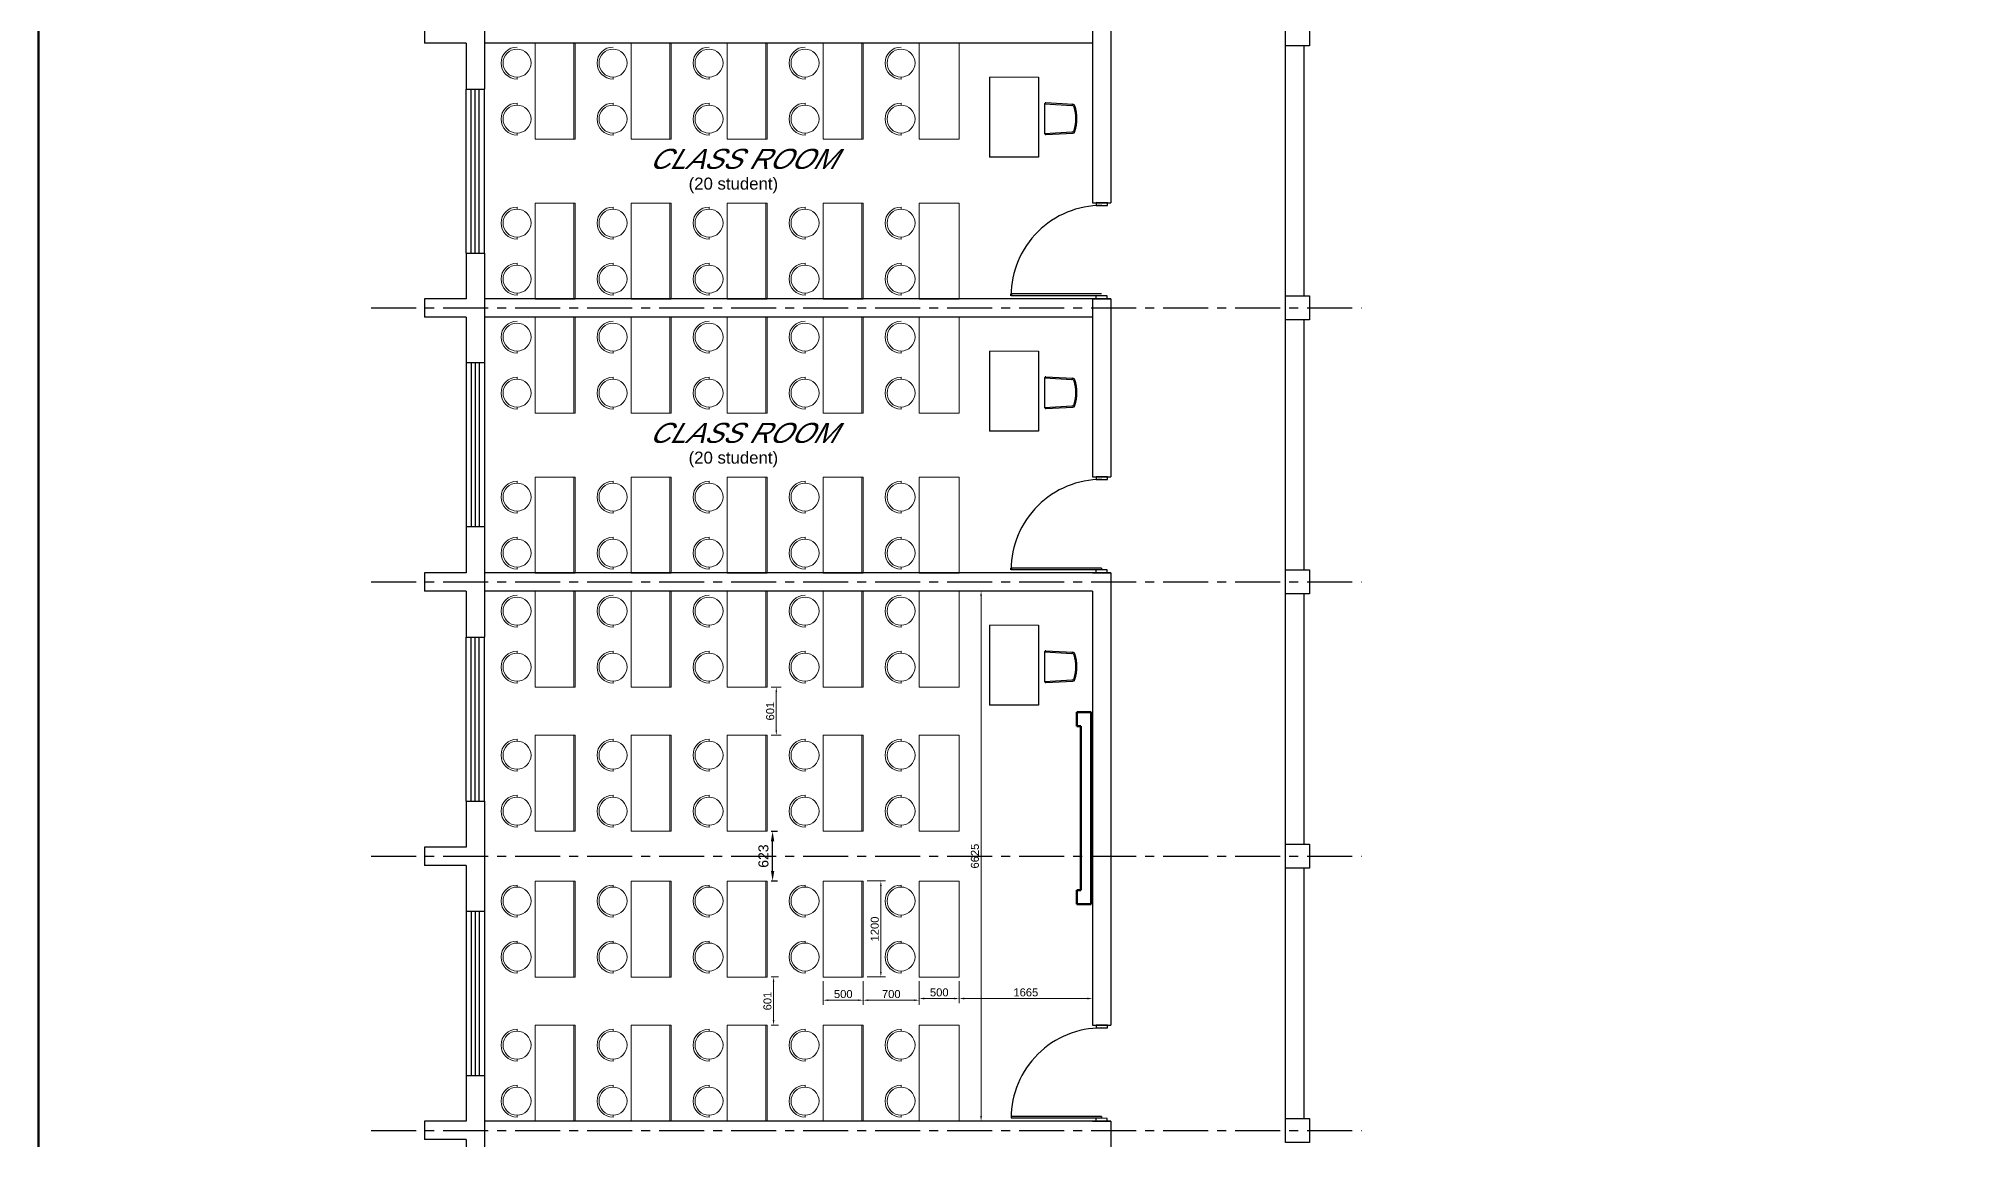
# Model space of a CAD drawing. Extents: x 348043 to 758301, y 133827 to 256568.
# Drawn here: x 579519 to 603556, y 230862 to 244625 of the extents above; entities that cross this region are included whole.
import ezdxf

# ---------------------------------------------------------------- set-up
doc = ezdxf.new("R2010")
doc.units = 0
doc.header["$LTSCALE"] = 900
doc.header["$MEASUREMENT"] = 0
doc.header["$PDMODE"] = 34
doc.linetypes.add('ACAD_ISO02W100', pattern=[15, 12, -3])
doc.linetypes.add('CENTER', pattern=[2, 1.25, -0.25, 0.25, -0.25])
doc.layers.get('0').update_dxf_attribs({"color": 1, "linetype": 'CONTINUOUS'})
doc.layers.get('DEFPOINTS').update_dxf_attribs({"color": 3, "linetype": 'CONTINUOUS'})
doc.layers.add('COL', color=6, linetype='CONTINUOUS', lineweight=25)
doc.layers.add('door', color=163, linetype='CONTINUOUS')
doc.layers.add('TEXT', color=2, linetype='CONTINUOUS')
doc.styles.add('ROMANS', font='arial.ttf')
doc.dimstyles.new('MSADIM', dxfattribs={"dimscale": 50, "dimtxt": 2.5, "dimasz": 2.5, "dimexe": 1.2, "dimexo": 1, "dimgap": 1, "dimtad": 1, "dimdec": 0, "dimzin": 1, "dimdsep": 46, "dimtxsty": 'ROMANS', "dimcen": 0, "dimclrd": 3, "dimclrt": 6, "dimadec": 0, "dimazin": 0, "dimtfac": 1, "dimtdec": 0, "dimtofl": 0, "dimtmove": 0, "dimatfit": 3, "dimfxl": 1, "dimtvp": 0.1, "dimtolj": 1, "dimtzin": 1, "dimarcsym": 0})

# ---------------------------------------------------------------- blocks, each defined once
blk = doc.blocks.new('*D137')
at = {"layer": 'DEFPOINTS', "color": 0, "lineweight": 50, "ltscale": 1.25}
for p in [(591277, 237717), (591301, 237717), (591277, 231092)]:
    blk.add_point(p, dxfattribs=at)
at = {"layer": 'door', "color": 3, "lineweight": 9, "ltscale": 1.25}
blk.add_line((591301, 231155), (591301, 237655), dxfattribs=at)
at = {"layer": 'door', "color": 0, "linetype": 'ACAD_ISO02W100', "lineweight": 9, "ltscale": 1.25}
blk.add_line((591327, 237717), (591361, 237717), dxfattribs=at)
at = {"layer": 'door', "color": 0, "lineweight": 9, "ltscale": 1.25}
blk.add_line((591327, 231092), (591361, 231092), dxfattribs=at)
at = {"layer": 'door', "color": 3, "lineweight": 50, "ltscale": 1.25}
for points in [[(591290, 237655), (591311, 237655), (591301, 237717)], [(591290, 231155), (591311, 231155), (591301, 231092)]]:
    blk.add_solid(points, dxfattribs=at)
at = {"layer": 'door', "color": 6, "lineweight": 5, "ltscale": 1.25, "insert": (591224, 234405), "char_height": 100, "attachment_point": 5, "rotation": 90, "style": 'ROMANS'}
blk.add_mtext('\\A1;6625', dxfattribs=at)
blk = doc.blocks.new('*D143')
at = {"layer": 'DEFPOINTS', "color": 0, "lineweight": 50, "ltscale": 1.25}
for p in [(589328, 232891), (589828, 232891), (589828, 232604)]:
    blk.add_point(p, dxfattribs=at)
at = {"layer": 'door', "color": 0, "lineweight": 9, "ltscale": 1.25}
blk.add_line((589328, 232841), (589328, 232544), dxfattribs=at)
at = {"layer": 'door', "color": 0, "linetype": 'ACAD_ISO02W100', "lineweight": 9, "ltscale": 1.25}
blk.add_line((589828, 232841), (589828, 232544), dxfattribs=at)
at = {"layer": 'door', "color": 3, "lineweight": 9, "ltscale": 1.25}
blk.add_line((589390, 232604), (589765, 232604), dxfattribs=at)
at = {"layer": 'door', "color": 3, "lineweight": 50, "ltscale": 1.25}
for points in [[(589390, 232614), (589390, 232594), (589328, 232604)], [(589765, 232614), (589765, 232594), (589828, 232604)]]:
    blk.add_solid(points, dxfattribs=at)
at = {"layer": 'door', "color": 6, "lineweight": 5, "ltscale": 1.25, "insert": (589578, 232680), "char_height": 100, "attachment_point": 5, "style": 'ROMANS'}
blk.add_mtext('\\A1;500', dxfattribs=at)
blk = doc.blocks.new('*D144')
at = {"layer": 'DEFPOINTS', "color": 0, "lineweight": 50, "ltscale": 1.25}
for p in [(589828, 232891), (590528, 232891), (590528, 232604)]:
    blk.add_point(p, dxfattribs=at)
at = {"layer": 'door', "color": 0, "lineweight": 9, "ltscale": 1.25}
blk.add_line((589828, 232841), (589828, 232544), dxfattribs=at)
at = {"layer": 'door', "color": 0, "linetype": 'ACAD_ISO02W100', "lineweight": 9, "ltscale": 1.25}
blk.add_line((590528, 232841), (590528, 232544), dxfattribs=at)
at = {"layer": 'door', "color": 3, "lineweight": 9, "ltscale": 1.25}
blk.add_line((589890, 232604), (590465, 232604), dxfattribs=at)
at = {"layer": 'door', "color": 3, "lineweight": 50, "ltscale": 1.25}
for points in [[(589890, 232614), (589890, 232594), (589828, 232604)], [(590465, 232614), (590465, 232594), (590528, 232604)]]:
    blk.add_solid(points, dxfattribs=at)
at = {"layer": 'door', "color": 6, "lineweight": 5, "ltscale": 1.25, "insert": (590178, 232680), "char_height": 100, "attachment_point": 5, "style": 'ROMANS'}
blk.add_mtext('\\A1;700', dxfattribs=at)
blk = doc.blocks.new('*D145')
at = {"layer": 'DEFPOINTS', "color": 0, "lineweight": 50, "ltscale": 1.25}
for p in [(590528, 232891), (591028, 232891), (591028, 232625)]:
    blk.add_point(p, dxfattribs=at)
at = {"layer": 'door', "color": 0, "lineweight": 9, "ltscale": 1.25}
blk.add_line((590528, 232841), (590528, 232565), dxfattribs=at)
at = {"layer": 'door', "color": 0, "linetype": 'ACAD_ISO02W100', "lineweight": 9, "ltscale": 1.25}
blk.add_line((591028, 232841), (591028, 232565), dxfattribs=at)
at = {"layer": 'door', "color": 3, "lineweight": 9, "ltscale": 1.25}
blk.add_line((590590, 232625), (590965, 232625), dxfattribs=at)
at = {"layer": 'door', "color": 3, "lineweight": 50, "ltscale": 1.25}
for points in [[(590590, 232635), (590590, 232614), (590528, 232625)], [(590965, 232635), (590965, 232614), (591028, 232625)]]:
    blk.add_solid(points, dxfattribs=at)
at = {"layer": 'door', "color": 6, "lineweight": 5, "ltscale": 1.25, "insert": (590778, 232701), "char_height": 100, "attachment_point": 5, "style": 'ROMANS'}
blk.add_mtext('\\A1;500', dxfattribs=at)
blk = doc.blocks.new('*D146')
at = {"layer": 'DEFPOINTS', "color": 0, "lineweight": 50, "ltscale": 1.25}
for p in [(591028, 232891), (592693, 232891), (592693, 232625)]:
    blk.add_point(p, dxfattribs=at)
at = {"layer": 'door', "color": 0, "lineweight": 9, "ltscale": 1.25}
blk.add_line((591028, 232841), (591028, 232565), dxfattribs=at)
at = {"layer": 'door', "color": 0, "linetype": 'ACAD_ISO02W100', "lineweight": 9, "ltscale": 1.25}
blk.add_line((592693, 232841), (592693, 232565), dxfattribs=at)
at = {"layer": 'door', "color": 3, "lineweight": 9, "ltscale": 1.25}
blk.add_line((591090, 232625), (592630, 232625), dxfattribs=at)
at = {"layer": 'door', "color": 3, "lineweight": 50, "ltscale": 1.25}
for points in [[(591090, 232635), (591090, 232614), (591028, 232625)], [(592630, 232635), (592630, 232614), (592693, 232625)]]:
    blk.add_solid(points, dxfattribs=at)
at = {"layer": 'door', "color": 6, "lineweight": 5, "ltscale": 1.25, "insert": (591860, 232701), "char_height": 100, "attachment_point": 5, "style": 'ROMANS'}
blk.add_mtext('\\A1;1665', dxfattribs=at)
blk = doc.blocks.new('*D147')
at = {"layer": 'DEFPOINTS', "color": 0, "lineweight": 50, "ltscale": 1.25}
for p in [(589828, 234094), (590048, 234094), (589828, 232894)]:
    blk.add_point(p, dxfattribs=at)
at = {"layer": 'door', "color": 0, "linetype": 'ACAD_ISO02W100', "lineweight": 9, "ltscale": 1.25}
blk.add_line((589878, 234094), (590108, 234094), dxfattribs=at)
at = {"layer": 'door', "color": 3, "lineweight": 9, "ltscale": 1.25}
blk.add_line((590048, 232956), (590048, 234031), dxfattribs=at)
at = {"layer": 'door', "color": 0, "lineweight": 9, "ltscale": 1.25}
blk.add_line((589878, 232894), (590108, 232894), dxfattribs=at)
at = {"layer": 'door', "color": 3, "lineweight": 50, "ltscale": 1.25}
for points in [[(590038, 234031), (590058, 234031), (590048, 234094)], [(590038, 232956), (590058, 232956), (590048, 232894)]]:
    blk.add_solid(points, dxfattribs=at)
at = {"layer": 'door', "color": 6, "lineweight": 5, "ltscale": 1.25, "insert": (589972, 233494), "char_height": 100, "attachment_point": 5, "rotation": 90, "style": 'ROMANS'}
blk.add_mtext('\\A1;1200', dxfattribs=at)
blk = doc.blocks.new('*D148')
at = {"layer": 'DEFPOINTS', "color": 0, "lineweight": 50, "ltscale": 1.25}
for p in [(588628, 232894), (588707, 232894), (588628, 232292)]:
    blk.add_point(p, dxfattribs=at)
at = {"layer": 'door', "color": 0, "linetype": 'ACAD_ISO02W100', "lineweight": 9, "ltscale": 1.25}
blk.add_line((588678, 232894), (588767, 232894), dxfattribs=at)
at = {"layer": 'door', "color": 3, "lineweight": 9, "ltscale": 1.25}
blk.add_line((588707, 232355), (588707, 232831), dxfattribs=at)
at = {"layer": 'door', "color": 0, "lineweight": 9, "ltscale": 1.25}
blk.add_line((588678, 232292), (588767, 232292), dxfattribs=at)
at = {"layer": 'door', "color": 3, "lineweight": 50, "ltscale": 1.25}
for points in [[(588697, 232831), (588717, 232831), (588707, 232894)], [(588697, 232355), (588717, 232355), (588707, 232292)]]:
    blk.add_solid(points, dxfattribs=at)
at = {"layer": 'door', "color": 6, "lineweight": 5, "ltscale": 1.25, "insert": (588631, 232593), "char_height": 100, "attachment_point": 5, "rotation": 90, "style": 'ROMANS'}
blk.add_mtext('\\A1;601', dxfattribs=at)
blk = doc.blocks.new('*D149')
at = {"layer": 'DEFPOINTS', "color": 0, "lineweight": 50, "ltscale": 1.25}
for p in [(588628, 234716), (588695, 234716), (588628, 234094)]:
    blk.add_point(p, dxfattribs=at)
at = {"layer": 'door', "color": 0, "lineweight": -2, "ltscale": 1.25}
for p, q in [((588678, 234716), (588755, 234716)), ((588678, 234094), (588755, 234094))]:
    blk.add_line(p, q, dxfattribs=at)
at = {"layer": 'door', "color": 3, "lineweight": -2, "ltscale": 1.25}
blk.add_line((588695, 234219), (588695, 234591), dxfattribs=at)
at = {"layer": 'door', "color": 3, "lineweight": 50, "ltscale": 1.25}
for points in [[(588674, 234591), (588716, 234591), (588695, 234716)], [(588674, 234219), (588716, 234219), (588695, 234094)]]:
    blk.add_solid(points, dxfattribs=at)
at = {"layer": 'door', "color": 6, "lineweight": 50, "ltscale": 1.25, "insert": (588581, 234405), "char_height": 125, "attachment_point": 5, "rotation": 90, "style": 'ROMANS'}
blk.add_mtext('\\A1;623', dxfattribs=at)
blk = doc.blocks.new('*D150')
at = {"layer": 'DEFPOINTS', "color": 0, "lineweight": 50, "ltscale": 1.25}
for p in [(588628, 236517), (588741, 236517), (588628, 235916)]:
    blk.add_point(p, dxfattribs=at)
at = {"layer": 'door', "color": 0, "linetype": 'ACAD_ISO02W100', "lineweight": 9, "ltscale": 1.25}
blk.add_line((588678, 236517), (588801, 236517), dxfattribs=at)
at = {"layer": 'door', "color": 3, "lineweight": 9, "ltscale": 1.25}
blk.add_line((588741, 235979), (588741, 236455), dxfattribs=at)
at = {"layer": 'door', "color": 0, "lineweight": 9, "ltscale": 1.25}
blk.add_line((588678, 235916), (588801, 235916), dxfattribs=at)
at = {"layer": 'door', "color": 3, "lineweight": 50, "ltscale": 1.25}
for points in [[(588731, 236455), (588751, 236455), (588741, 236517)], [(588731, 235979), (588751, 235979), (588741, 235916)]]:
    blk.add_solid(points, dxfattribs=at)
at = {"layer": 'door', "color": 6, "lineweight": 5, "ltscale": 1.25, "insert": (588665, 236217), "char_height": 100, "attachment_point": 5, "rotation": 90, "style": 'ROMANS'}
blk.add_mtext('\\A1;601', dxfattribs=at)

msp = doc.modelspace()

# ---------------------------------------------------------------- linework, layer by layer
at = {"color": 1, "linetype": 'Continuous'}
for p, q in [((591406.8, 244139.9), (591406.8, 243139.7)), ((592016.8, 244139.7), (592016.8, 243139.7)), ((592099.7, 243433.6), (592099.7, 243812.4)), ((592099.7, 243808), (592436.1, 243788.8)), ((592110.3, 243822.4), (592447.2, 243803.2)), ((592099.7, 243438), (592436.1, 243457.2)), ((592110.3, 243423.6), (592447.2, 243442.8)), ((592016.8, 243139.7), (591406.8, 243139.7)), ((591406.8, 240714.9), (591406.8, 239714.7)), ((592016.8, 240714.7), (592016.8, 239714.7)), ((592099.7, 240008.6), (592099.7, 240387.4)), ((592099.7, 240383), (592436.1, 240363.8)), ((592110.3, 240397.4), (592447.2, 240378.2)), ((592099.7, 240013), (592436.1, 240032.2)), ((592110.3, 239998.6), (592447.2, 240017.8)), ((592016.8, 239714.7), (591406.8, 239714.7)), ((591406.8, 237289.9), (591406.8, 236289.7)), ((592016.8, 237289.7), (592016.8, 236289.7)), ((592099.7, 236583.6), (592099.7, 236962.4)), ((592099.7, 236958), (592436.1, 236938.8)), ((592110.3, 236972.4), (592447.2, 236953.2)), ((592099.7, 236588), (592436.1, 236607.2)), ((592110.3, 236573.6), (592447.2, 236592.8)), ((592016.8, 236289.7), (591406.8, 236289.7))]:
    msp.add_line(p, q, dxfattribs=at)
for centre, radius, start, end in [((592109.7, 243812.4), 10, 86.74422, 180), ((592434.4, 243758.9), 30, 17.01363, 86.74422), ((592445.5, 243773.3), 30, 18.26776, 86.74422), ((591990.3, 243623), 494.4, 342.98637, 17.01363), ((591990.3, 243623), 509.4, 341.73224, 18.26776), ((592109.7, 243433.6), 10, 180, 273.25578), ((592434.4, 243487.1), 30, 273.25578, 342.98637), ((592445.5, 243472.7), 30, 273.25578, 341.73224), ((592460.1, 243453.5), 10, 273.25578, 340.16199), ((592109.7, 240387.4), 10, 86.74422, 180), ((592445.5, 240348.3), 30, 18.26776, 86.74422), ((592434.4, 240333.9), 30, 17.01363, 86.74422), ((591990.3, 240198), 494.4, 342.98637, 17.01363), ((591990.3, 240198), 509.4, 341.73224, 18.26776), ((592109.7, 240008.6), 10, 180, 273.25578), ((592434.4, 240062.1), 30, 273.25578, 342.98637), ((592445.5, 240047.7), 30, 273.25578, 341.73224), ((592460.1, 240028.5), 10, 273.25578, 340.16199), ((592109.7, 236962.4), 10, 86.74422, 180), ((592434.4, 236908.9), 30, 17.01363, 86.74422), ((592445.5, 236923.3), 30, 18.26776, 86.74422), ((591990.3, 236773), 494.4, 342.98637, 17.01363), ((591990.3, 236773), 509.4, 341.73224, 18.26776), ((592109.7, 236583.6), 10, 180, 273.25578), ((592434.4, 236637.1), 30, 273.25578, 342.98637), ((592445.5, 236622.7), 30, 273.25578, 341.73224), ((592460.1, 236603.5), 10, 273.25578, 340.16199)]:
    msp.add_arc(centre, radius, start, end, dxfattribs=at)
at = {"layer": 'COL'}
for points in [[(595407.8, 244532.3), (595107.8, 244532.3), (595107.8, 244832.3), (595407.8, 244832.3)], [(595407.8, 241107.3), (595107.8, 241107.3), (595107.8, 241407.3), (595407.8, 241407.3)], [(595407.8, 237682.3), (595107.8, 237682.3), (595107.8, 237982.3), (595407.8, 237982.3)], [(595407.8, 234252.3), (595107.8, 234252.3), (595107.8, 234552.3), (595407.8, 234552.3)], [(595407.8, 230827.3), (595107.8, 230827.3), (595107.8, 231127.3), (595407.8, 231127.3)]]:
    msp.add_lwpolyline(points, close=True, dxfattribs=at)
at = {"layer": 'door', "color": 3, "ltscale": 1.25}
for p, q in [((585092.8, 245374.8), (585092.8, 243989.8)), ((584342.8, 244797.3), (584342.8, 244567.3)), ((592692.8, 244855.9), (592692.8, 242572.3)), ((592922.8, 244797.3), (592922.8, 242572.3)), ((584862.8, 244567.3), (584342.8, 244567.3)), ((584862.8, 244567.3), (584862.8, 243989.8)), ((592692.8, 244567.3), (585092.8, 244567.3)), ((595107.8, 241407.3), (595107.8, 244532.3)), ((595337.8, 241407.3), (595337.8, 244532.3)), ((584862.8, 243989.8), (585092.8, 243989.8)), ((592692.8, 242572.3), (592922.8, 242572.3)), ((584862.8, 241939.8), (584862.8, 241372.3)), ((584862.8, 241939.8), (585092.8, 241939.8)), ((585092.8, 241939.8), (585092.8, 240574.8)), ((584342.8, 241372.3), (584342.8, 241142.3)), ((584862.8, 241372.3), (584342.8, 241372.3)), ((592692.8, 241372.3), (585092.8, 241372.3)), ((592922.8, 241372.3), (585092.8, 241372.3)), ((592692.8, 241372.3), (592692.8, 239147.3)), ((592692.8, 241372.3), (592922.8, 241372.3)), ((592922.8, 241372.3), (592922.8, 239147.3)), ((584862.8, 241142.3), (584342.8, 241142.3)), ((584862.8, 241142.3), (584862.8, 240574.8)), ((592692.8, 241142.3), (585092.8, 241142.3)), ((592692.8, 241142.3), (585092.8, 241142.3)), ((595107.8, 237982.3), (595107.8, 241107.3)), ((595337.8, 237982.3), (595337.8, 241107.3)), ((584862.8, 240574.8), (585092.8, 240574.8)), ((592692.8, 239147.3), (592922.8, 239147.3)), ((584862.8, 238524.8), (584862.8, 237947.3)), ((584862.8, 238524.8), (585092.8, 238524.8)), ((585092.8, 238524.8), (585092.8, 237139.8)), ((592805.7, 238005.9), (592805.7, 237982.5)), ((584342.8, 237947.3), (584342.8, 237717.3)), ((584862.8, 237947.3), (584342.8, 237947.3)), ((592922.8, 237947.3), (585092.8, 237947.3)), ((592692.8, 237947.3), (592922.8, 237947.3)), ((592922.8, 237947.3), (592922.8, 232292.3)), ((584862.8, 237717.3), (584342.8, 237717.3)), ((584862.8, 237717.3), (584862.8, 237139.8)), ((592692.8, 237717.3), (585092.8, 237717.3)), ((592692.8, 237717.3), (592692.8, 232292.3)), ((595107.8, 234552.3), (595107.8, 237677.3)), ((595337.8, 234552.3), (595337.8, 237677.3)), ((584862.8, 237139.8), (585092.8, 237139.8)), ((584862.8, 235089.8), (584862.8, 234517.3)), ((584862.8, 235089.8), (585092.8, 235089.8)), ((585092.8, 235089.8), (585092.8, 233714.8)), ((584342.8, 234517.3), (584342.8, 234287.3)), ((584862.8, 234517.3), (584342.8, 234517.3)), ((584862.8, 234287.3), (584342.8, 234287.3)), ((584862.8, 234287.3), (584862.8, 233714.8)), ((595107.8, 231127.3), (595107.8, 234252.3)), ((595337.8, 231127.3), (595337.8, 234252.3)), ((584862.8, 233714.8), (585092.8, 233714.8)), ((592692.8, 232292.3), (592922.8, 232292.3)), ((584862.8, 231664.8), (584862.8, 231092.3)), ((584862.8, 231664.8), (585092.8, 231664.8)), ((585092.8, 231664.8), (585092.8, 230289.8)), ((584342.8, 231092.3), (584342.8, 230862.3)), ((584862.8, 231092.3), (584342.8, 231092.3)), ((592692.8, 231092.3), (585092.8, 231092.3)), ((592922.8, 231092.3), (585092.8, 231092.3)), ((592692.8, 231092.3), (592922.8, 231092.3)), ((592805.8, 231150.9), (592805.8, 231127.5)), ((592922.8, 231092.3), (592922.8, 222637.3)), ((584862.8, 230862.3), (584342.8, 230862.3)), ((584862.8, 230862.3), (584862.8, 230289.8))]:
    msp.add_line(p, q, dxfattribs=at)
at = {"layer": 'door', "color": 190, "linetype": 'ByBlock', "lineweight": 5, "ltscale": 1.25}
for p, q in [((586208.8, 243367.3), (586208.8, 244567.3)), ((587408.8, 243367.3), (587408.8, 244567.3)), ((588608.8, 243367.3), (588608.8, 244567.3)), ((589808.8, 243367.3), (589808.8, 244567.3)), ((586208.8, 242567.3), (586208.8, 241367.3)), ((587408.8, 242567.3), (587408.8, 241367.3)), ((588608.8, 242567.3), (588608.8, 241367.3)), ((589808.8, 242567.3), (589808.8, 241367.3)), ((586208.8, 239942.3), (586208.8, 241142.3)), ((587408.8, 239942.3), (587408.8, 241142.3)), ((588608.8, 239942.3), (588608.8, 241142.3)), ((589808.8, 239942.3), (589808.8, 241142.3)), ((586208.8, 239142.3), (586208.8, 237942.3)), ((587408.8, 239142.3), (587408.8, 237942.3)), ((588608.8, 239142.3), (588608.8, 237942.3)), ((589808.8, 239142.3), (589808.8, 237942.3)), ((586208.8, 236517.3), (586208.8, 237717.3)), ((587408.8, 236517.3), (587408.8, 237717.3)), ((588608.8, 236517.3), (588608.8, 237717.3)), ((589808.8, 236517.3), (589808.8, 237717.3)), ((586208.8, 235916.1), (586208.8, 234716.1)), ((587408.8, 235916.1), (587408.8, 234716.1)), ((588608.8, 235916.1), (588608.8, 234716.1)), ((589808.8, 235916.1), (589808.8, 234716.1)), ((586208.8, 234093.6), (586208.8, 232893.6)), ((587408.8, 234093.6), (587408.8, 232893.6)), ((588608.8, 234093.6), (588608.8, 232893.6)), ((589808.8, 234093.6), (589808.8, 232893.6)), ((586208.8, 232292.3), (586208.8, 231092.3)), ((587408.8, 232292.3), (587408.8, 231092.3)), ((588608.8, 232292.3), (588608.8, 231092.3)), ((589808.8, 232292.3), (589808.8, 231092.3))]:
    msp.add_line(p, q, dxfattribs=at)
at = {"layer": 'door', "color": 13, "ltscale": 1.25}
for p, q in [((584862.8, 241939.8), (584862.8, 243989.8)), ((584927.8, 241939.8), (584927.8, 243989.8)), ((584977.8, 241939.8), (584977.8, 243989.8)), ((585027.8, 241939.8), (585027.8, 243989.8)), ((585092.8, 241939.8), (585092.8, 243989.8)), ((592805.8, 241430.9), (591676.3, 241430.9)), ((592805.7, 241407.5), (591676.3, 241407.5)), ((584862.8, 240574.8), (584862.8, 238524.8)), ((584927.8, 240574.8), (584927.8, 238524.8)), ((584977.8, 240574.8), (584977.8, 238524.8)), ((585027.8, 240574.8), (585027.8, 238524.8)), ((585092.8, 240574.8), (585092.8, 238524.8)), ((592805.8, 238005.9), (591676.3, 238005.9)), ((592805.7, 237982.5), (591676.3, 237982.5)), ((584862.8, 235089.8), (584862.8, 237139.8)), ((584927.8, 235089.8), (584927.8, 237139.8)), ((584977.8, 235089.8), (584977.8, 237139.8)), ((585027.8, 235089.8), (585027.8, 237139.8)), ((585092.8, 235089.8), (585092.8, 237139.8)), ((584862.8, 233714.8), (584862.8, 231664.8)), ((584927.8, 233714.8), (584927.8, 231664.8)), ((584977.8, 233714.8), (584977.8, 231664.8)), ((585027.8, 233714.8), (585027.8, 231664.8)), ((585092.8, 233714.8), (585092.8, 231664.8)), ((592805.8, 231150.9), (591676.3, 231150.9)), ((592805.7, 231127.5), (591676.3, 231127.5))]:
    msp.add_line(p, q, dxfattribs=at)
at = {"layer": 'door', "color": 3, "linetype": 'ByBlock', "lineweight": 5, "ltscale": 1.25}
for p, q in [((585500.5, 244117.3), (585500.5, 244142.3)), ((586700.5, 244117.3), (586700.5, 244142.3)), ((587900.5, 244117.3), (587900.5, 244142.3)), ((589100.5, 244117.3), (589100.5, 244142.3)), ((590300.5, 244117.3), (590300.5, 244142.3)), ((585500.5, 243817.3), (585500.5, 243792.3)), ((586700.5, 243817.3), (586700.5, 243792.3)), ((587900.5, 243817.3), (587900.5, 243792.3)), ((589100.5, 243817.3), (589100.5, 243792.3)), ((590300.5, 243817.3), (590300.5, 243792.3)), ((585500.5, 243442.3), (585500.5, 243417.3)), ((586700.5, 243442.3), (586700.5, 243417.3)), ((587900.5, 243442.3), (587900.5, 243417.3)), ((589100.5, 243442.3), (589100.5, 243417.3)), ((590300.5, 243442.3), (590300.5, 243417.3)), ((585500.5, 242492.3), (585500.5, 242517.3)), ((586700.5, 242492.3), (586700.5, 242517.3)), ((587900.5, 242492.3), (587900.5, 242517.3)), ((589100.5, 242492.3), (589100.5, 242517.3)), ((590300.5, 242492.3), (590300.5, 242517.3)), ((585500.5, 242117.3), (585500.5, 242142.3)), ((586700.5, 242117.3), (586700.5, 242142.3)), ((587900.5, 242117.3), (587900.5, 242142.3)), ((589100.5, 242117.3), (589100.5, 242142.3)), ((590300.5, 242117.3), (590300.5, 242142.3)), ((585500.5, 241817.3), (585500.5, 241792.3)), ((586700.5, 241817.3), (586700.5, 241792.3)), ((587900.5, 241817.3), (587900.5, 241792.3)), ((589100.5, 241817.3), (589100.5, 241792.3)), ((590300.5, 241817.3), (590300.5, 241792.3)), ((585500.5, 241442.3), (585500.5, 241417.3)), ((586700.5, 241442.3), (586700.5, 241417.3)), ((587900.5, 241442.3), (587900.5, 241417.3)), ((589100.5, 241442.3), (589100.5, 241417.3)), ((590300.5, 241442.3), (590300.5, 241417.3)), ((585500.5, 240692.3), (585500.5, 240717.3)), ((586700.5, 240692.3), (586700.5, 240717.3)), ((587900.5, 240692.3), (587900.5, 240717.3)), ((589100.5, 240692.3), (589100.5, 240717.3)), ((590300.5, 240692.3), (590300.5, 240717.3)), ((585500.5, 240392.3), (585500.5, 240367.3)), ((586700.5, 240392.3), (586700.5, 240367.3)), ((587900.5, 240392.3), (587900.5, 240367.3)), ((589100.5, 240392.3), (589100.5, 240367.3)), ((590300.5, 240392.3), (590300.5, 240367.3)), ((585500.5, 240017.3), (585500.5, 239992.3)), ((586700.5, 240017.3), (586700.5, 239992.3)), ((587900.5, 240017.3), (587900.5, 239992.3)), ((589100.5, 240017.3), (589100.5, 239992.3)), ((590300.5, 240017.3), (590300.5, 239992.3)), ((585500.5, 239067.3), (585500.5, 239092.3)), ((586700.5, 239067.3), (586700.5, 239092.3)), ((587900.5, 239067.3), (587900.5, 239092.3)), ((589100.5, 239067.3), (589100.5, 239092.3)), ((590300.5, 239067.3), (590300.5, 239092.3)), ((585500.5, 238692.3), (585500.5, 238717.3)), ((586700.5, 238692.3), (586700.5, 238717.3)), ((587900.5, 238692.3), (587900.5, 238717.3)), ((589100.5, 238692.3), (589100.5, 238717.3)), ((590300.5, 238692.3), (590300.5, 238717.3)), ((585500.5, 238392.3), (585500.5, 238367.3)), ((586700.5, 238392.3), (586700.5, 238367.3)), ((587900.5, 238392.3), (587900.5, 238367.3)), ((589100.5, 238392.3), (589100.5, 238367.3)), ((590300.5, 238392.3), (590300.5, 238367.3)), ((585500.5, 238017.3), (585500.5, 237992.3)), ((586700.5, 238017.3), (586700.5, 237992.3)), ((587900.5, 238017.3), (587900.5, 237992.3)), ((589100.5, 238017.3), (589100.5, 237992.3)), ((590300.5, 238017.3), (590300.5, 237992.3)), ((585500.5, 237267.3), (585500.5, 237292.3)), ((586700.5, 237267.3), (586700.5, 237292.3)), ((587900.5, 237267.3), (587900.5, 237292.3)), ((589100.5, 237267.3), (589100.5, 237292.3)), ((590300.5, 237267.3), (590300.5, 237292.3)), ((585500.5, 236967.3), (585500.5, 236942.3)), ((586700.5, 236967.3), (586700.5, 236942.3)), ((587900.5, 236967.3), (587900.5, 236942.3)), ((589100.5, 236967.3), (589100.5, 236942.3)), ((590300.5, 236967.3), (590300.5, 236942.3)), ((585500.5, 236592.3), (585500.5, 236567.3)), ((586700.5, 236592.3), (586700.5, 236567.3)), ((587900.5, 236592.3), (587900.5, 236567.3)), ((589100.5, 236592.3), (589100.5, 236567.3)), ((590300.5, 236592.3), (590300.5, 236567.3)), ((585500.5, 235841.1), (585500.5, 235866.1)), ((586700.5, 235841.1), (586700.5, 235866.1)), ((587900.5, 235841.1), (587900.5, 235866.1)), ((589100.5, 235841.1), (589100.5, 235866.1)), ((590300.5, 235841.1), (590300.5, 235866.1)), ((585500.5, 235466.1), (585500.5, 235491.1)), ((586700.5, 235466.1), (586700.5, 235491.1)), ((587900.5, 235466.1), (587900.5, 235491.1)), ((589100.5, 235466.1), (589100.5, 235491.1)), ((590300.5, 235466.1), (590300.5, 235491.1)), ((585500.5, 235166.1), (585500.5, 235141.1)), ((586700.5, 235166.1), (586700.5, 235141.1)), ((587900.5, 235166.1), (587900.5, 235141.1)), ((589100.5, 235166.1), (589100.5, 235141.1)), ((590300.5, 235166.1), (590300.5, 235141.1)), ((585500.5, 234791.1), (585500.5, 234766.1)), ((586700.5, 234791.1), (586700.5, 234766.1)), ((587900.5, 234791.1), (587900.5, 234766.1)), ((589100.5, 234791.1), (589100.5, 234766.1)), ((590300.5, 234791.1), (590300.5, 234766.1)), ((585500.5, 234018.6), (585500.5, 234043.6)), ((586700.5, 234018.6), (586700.5, 234043.6)), ((587900.5, 234018.6), (587900.5, 234043.6)), ((589100.5, 234018.6), (589100.5, 234043.6)), ((590300.5, 234018.6), (590300.5, 234043.6)), ((585500.5, 233643.6), (585500.5, 233668.6)), ((586700.5, 233643.6), (586700.5, 233668.6)), ((587900.5, 233643.6), (587900.5, 233668.6)), ((589100.5, 233643.6), (589100.5, 233668.6)), ((590300.5, 233643.6), (590300.5, 233668.6)), ((585500.5, 233343.6), (585500.5, 233318.6)), ((586700.5, 233343.6), (586700.5, 233318.6)), ((587900.5, 233343.6), (587900.5, 233318.6)), ((589100.5, 233343.6), (589100.5, 233318.6)), ((590300.5, 233343.6), (590300.5, 233318.6)), ((585500.5, 232968.6), (585500.5, 232943.6)), ((586700.5, 232968.6), (586700.5, 232943.6)), ((587900.5, 232968.6), (587900.5, 232943.6)), ((589100.5, 232968.6), (589100.5, 232943.6)), ((590300.5, 232968.6), (590300.5, 232943.6)), ((585500.5, 232217.3), (585500.5, 232242.3)), ((586700.5, 232217.3), (586700.5, 232242.3)), ((587900.5, 232217.3), (587900.5, 232242.3)), ((589100.5, 232217.3), (589100.5, 232242.3)), ((590300.5, 232217.3), (590300.5, 232242.3)), ((585500.5, 231842.3), (585500.5, 231867.3)), ((586700.5, 231842.3), (586700.5, 231867.3)), ((587900.5, 231842.3), (587900.5, 231867.3)), ((589100.5, 231842.3), (589100.5, 231867.3)), ((590300.5, 231842.3), (590300.5, 231867.3)), ((585500.5, 231542.3), (585500.5, 231517.3)), ((586700.5, 231542.3), (586700.5, 231517.3)), ((587900.5, 231542.3), (587900.5, 231517.3)), ((589100.5, 231542.3), (589100.5, 231517.3)), ((590300.5, 231542.3), (590300.5, 231517.3)), ((585500.5, 231167.3), (585500.5, 231142.3)), ((586700.5, 231167.3), (586700.5, 231142.3)), ((587900.5, 231167.3), (587900.5, 231142.3)), ((589100.5, 231167.3), (589100.5, 231142.3)), ((590300.5, 231167.3), (590300.5, 231142.3))]:
    msp.add_line(p, q, dxfattribs=at)
at = {"layer": 'door', "color": 222, "linetype": 'ByBlock', "lineweight": 13, "ltscale": 1.25}
for p, q in [((591406.8, 244139.7), (592016.8, 244139.7)), ((591406.8, 240714.7), (592016.8, 240714.7)), ((591406.8, 237289.7), (592016.8, 237289.7))]:
    msp.add_line(p, q, dxfattribs=at)
at = {"layer": 'door', "color": 1, "lineweight": 50, "ltscale": 1.25}
for p, q in [((591676.3, 241430.9), (591676.3, 241407.5)), ((591676.3, 238005.9), (591676.3, 237982.5)), ((592676, 236204.8), (592497, 236204.8)), ((592497, 236204.8), (592497, 236028.8)), ((592676, 236204.8), (592676, 233804.8)), ((592547, 236028.8), (592497, 236028.8)), ((592547, 236028.8), (592547, 233980.8)), ((592547, 233980.8), (592497, 233980.8)), ((592497, 233980.8), (592497, 233804.8)), ((592676, 233804.8), (592497, 233804.8))]:
    msp.add_line(p, q, dxfattribs=at)
at = {"layer": 'door', "linetype": 'CENTER', "ltscale": 0.5}
for p, q in [((583678.2, 241257.3), (596055.8, 241257.3)), ((583678.2, 237832.3), (596055.8, 237832.3)), ((583678.2, 234402.3), (596055.8, 234402.3)), ((583678.2, 230977.3), (596055.8, 230977.3))]:
    msp.add_line(p, q, dxfattribs=at)
at = {"layer": 'door', "color": 1, "lineweight": 50, "ltscale": 1.25}
msp.add_lwpolyline([(579518.7, 199776), (627593, 199776), (627593, 256567.9), (579518.7, 256567.9)], close=True, dxfattribs=at)
at = {"layer": 'door', "color": 190, "linetype": 'ByBlock', "lineweight": 5, "ltscale": 1.25}
for points in [[(586227.8, 243367.3), (586227.8, 244567.3), (585727.8, 244567.3), (585727.8, 243367.3)], [(587427.8, 243367.3), (587427.8, 244567.3), (586927.8, 244567.3), (586927.8, 243367.3)], [(588627.8, 243367.3), (588627.8, 244567.3), (588127.8, 244567.3), (588127.8, 243367.3)], [(589827.8, 243367.3), (589827.8, 244567.3), (589327.8, 244567.3), (589327.8, 243367.3)], [(591027.8, 243367.3), (591027.8, 244567.3), (590527.8, 244567.3), (590527.8, 243367.3)], [(586227.8, 242567.3), (586227.8, 241367.3), (585727.8, 241367.3), (585727.8, 242567.3)], [(587427.8, 242567.3), (587427.8, 241367.3), (586927.8, 241367.3), (586927.8, 242567.3)], [(588627.8, 242567.3), (588627.8, 241367.3), (588127.8, 241367.3), (588127.8, 242567.3)], [(589827.8, 242567.3), (589827.8, 241367.3), (589327.8, 241367.3), (589327.8, 242567.3)], [(591027.8, 242567.3), (591027.8, 241367.3), (590527.8, 241367.3), (590527.8, 242567.3)], [(586227.8, 239942.3), (586227.8, 241142.3), (585727.8, 241142.3), (585727.8, 239942.3)], [(587427.8, 239942.3), (587427.8, 241142.3), (586927.8, 241142.3), (586927.8, 239942.3)], [(588627.8, 239942.3), (588627.8, 241142.3), (588127.8, 241142.3), (588127.8, 239942.3)], [(589827.8, 239942.3), (589827.8, 241142.3), (589327.8, 241142.3), (589327.8, 239942.3)], [(591027.8, 239942.3), (591027.8, 241142.3), (590527.8, 241142.3), (590527.8, 239942.3)], [(586227.8, 239142.3), (586227.8, 237942.3), (585727.8, 237942.3), (585727.8, 239142.3)], [(587427.8, 239142.3), (587427.8, 237942.3), (586927.8, 237942.3), (586927.8, 239142.3)], [(588627.8, 239142.3), (588627.8, 237942.3), (588127.8, 237942.3), (588127.8, 239142.3)], [(589827.8, 239142.3), (589827.8, 237942.3), (589327.8, 237942.3), (589327.8, 239142.3)], [(591027.8, 239142.3), (591027.8, 237942.3), (590527.8, 237942.3), (590527.8, 239142.3)], [(586227.8, 236517.3), (586227.8, 237717.3), (585727.8, 237717.3), (585727.8, 236517.3)], [(587427.8, 236517.3), (587427.8, 237717.3), (586927.8, 237717.3), (586927.8, 236517.3)], [(588627.8, 236517.3), (588627.8, 237717.3), (588127.8, 237717.3), (588127.8, 236517.3)], [(589827.8, 236517.3), (589827.8, 237717.3), (589327.8, 237717.3), (589327.8, 236517.3)], [(591027.8, 236517.3), (591027.8, 237717.3), (590527.8, 237717.3), (590527.8, 236517.3)], [(586227.8, 235916.1), (586227.8, 234716.1), (585727.8, 234716.1), (585727.8, 235916.1)], [(587427.8, 235916.1), (587427.8, 234716.1), (586927.8, 234716.1), (586927.8, 235916.1)], [(588627.8, 235916.1), (588627.8, 234716.1), (588127.8, 234716.1), (588127.8, 235916.1)], [(589827.8, 235916.1), (589827.8, 234716.1), (589327.8, 234716.1), (589327.8, 235916.1)], [(591027.8, 235916.1), (591027.8, 234716.1), (590527.8, 234716.1), (590527.8, 235916.1)], [(586227.8, 234093.6), (586227.8, 232893.6), (585727.8, 232893.6), (585727.8, 234093.6)], [(587427.8, 234093.6), (587427.8, 232893.6), (586927.8, 232893.6), (586927.8, 234093.6)], [(588627.8, 234093.6), (588627.8, 232893.6), (588127.8, 232893.6), (588127.8, 234093.6)], [(589827.8, 234093.6), (589827.8, 232893.6), (589327.8, 232893.6), (589327.8, 234093.6)], [(591027.8, 234093.6), (591027.8, 232893.6), (590527.8, 232893.6), (590527.8, 234093.6)], [(586227.8, 232292.3), (586227.8, 231092.3), (585727.8, 231092.3), (585727.8, 232292.3)], [(587427.8, 232292.3), (587427.8, 231092.3), (586927.8, 231092.3), (586927.8, 232292.3)], [(588627.8, 232292.3), (588627.8, 231092.3), (588127.8, 231092.3), (588127.8, 232292.3)], [(589827.8, 232292.3), (589827.8, 231092.3), (589327.8, 231092.3), (589327.8, 232292.3)], [(591027.8, 232292.3), (591027.8, 231092.3), (590527.8, 231092.3), (590527.8, 232292.3)]]:
    msp.add_lwpolyline(points, close=True, dxfattribs=at)
at = {"layer": 'door', "color": 13, "ltscale": 1.25}
for points in [[(592880.7, 242536.8), (592880.8, 242572), (592739.2, 242572.6), (592739.1, 242537.4)], [(592876.3, 241372), (592876.5, 241407.3), (592734.9, 241407.8), (592734.7, 241372.6)], [(592880.7, 239111.8), (592880.8, 239147), (592739.2, 239147.6), (592739.1, 239112.4)], [(592876.3, 237947), (592876.5, 237982.3), (592734.9, 237982.8), (592734.7, 237947.6)], [(592880.7, 232256.8), (592880.8, 232292), (592739.2, 232292.6), (592739.1, 232257.4)], [(592876.3, 231092), (592876.5, 231127.3), (592734.9, 231127.8), (592734.7, 231092.6)]]:
    msp.add_lwpolyline(points, close=True, dxfattribs=at)
at = {"layer": 'door', "color": 3, "linetype": 'ByBlock', "lineweight": 5, "ltscale": 1.25}
for centre in [(585500.5, 244317.3), (586700.5, 244317.3), (587900.5, 244317.3), (589100.5, 244317.3), (590300.5, 244317.3), (585500.5, 243617.3), (586700.5, 243617.3), (587900.5, 243617.3), (589100.5, 243617.3), (590300.5, 243617.3), (585500.5, 242317.3), (586700.5, 242317.3), (587900.5, 242317.3), (589100.5, 242317.3), (590300.5, 242317.3), (585500.5, 241617.3), (586700.5, 241617.3), (587900.5, 241617.3), (589100.5, 241617.3), (590300.5, 241617.3), (585500.5, 240892.3), (586700.5, 240892.3), (587900.5, 240892.3), (589100.5, 240892.3), (590300.5, 240892.3), (585500.5, 240192.3), (586700.5, 240192.3), (587900.5, 240192.3), (589100.5, 240192.3), (590300.5, 240192.3), (585500.5, 238892.3), (586700.5, 238892.3), (587900.5, 238892.3), (589100.5, 238892.3), (590300.5, 238892.3), (585500.5, 238192.3), (586700.5, 238192.3), (587900.5, 238192.3), (589100.5, 238192.3), (590300.5, 238192.3), (585500.5, 237467.3), (586700.5, 237467.3), (587900.5, 237467.3), (589100.5, 237467.3), (590300.5, 237467.3), (585500.5, 236767.3), (586700.5, 236767.3), (587900.5, 236767.3), (589100.5, 236767.3), (590300.5, 236767.3), (585500.5, 235666.1), (586700.5, 235666.1), (587900.5, 235666.1), (589100.5, 235666.1), (590300.5, 235666.1), (585500.5, 234966.1), (586700.5, 234966.1), (587900.5, 234966.1), (589100.5, 234966.1), (590300.5, 234966.1), (585500.5, 233843.6), (586700.5, 233843.6), (587900.5, 233843.6), (589100.5, 233843.6), (590300.5, 233843.6), (585500.5, 233143.6), (586700.5, 233143.6), (587900.5, 233143.6), (589100.5, 233143.6), (590300.5, 233143.6), (585500.5, 232042.3), (586700.5, 232042.3), (587900.5, 232042.3), (589100.5, 232042.3), (590300.5, 232042.3), (585500.5, 231342.3), (586700.5, 231342.3), (587900.5, 231342.3), (589100.5, 231342.3), (590300.5, 231342.3)]:
    msp.add_circle(centre, 175, dxfattribs=at)
for centre in [(585500.5, 244317.3), (586700.5, 244317.3), (587900.5, 244317.3), (589100.5, 244317.3), (590300.5, 244317.3), (585500.5, 243617.3), (586700.5, 243617.3), (587900.5, 243617.3), (589100.5, 243617.3), (590300.5, 243617.3), (585500.5, 242317.3), (586700.5, 242317.3), (587900.5, 242317.3), (589100.5, 242317.3), (590300.5, 242317.3), (585500.5, 241617.3), (586700.5, 241617.3), (587900.5, 241617.3), (589100.5, 241617.3), (590300.5, 241617.3), (585500.5, 240892.3), (586700.5, 240892.3), (587900.5, 240892.3), (589100.5, 240892.3), (590300.5, 240892.3), (585500.5, 240192.3), (586700.5, 240192.3), (587900.5, 240192.3), (589100.5, 240192.3), (590300.5, 240192.3), (585500.5, 238892.3), (586700.5, 238892.3), (587900.5, 238892.3), (589100.5, 238892.3), (590300.5, 238892.3), (585500.5, 238192.3), (586700.5, 238192.3), (587900.5, 238192.3), (589100.5, 238192.3), (590300.5, 238192.3), (585500.5, 237467.3), (586700.5, 237467.3), (587900.5, 237467.3), (589100.5, 237467.3), (590300.5, 237467.3), (585500.5, 236767.3), (586700.5, 236767.3), (587900.5, 236767.3), (589100.5, 236767.3), (590300.5, 236767.3), (585500.5, 235666.1), (586700.5, 235666.1), (587900.5, 235666.1), (589100.5, 235666.1), (590300.5, 235666.1), (585500.5, 234966.1), (586700.5, 234966.1), (587900.5, 234966.1), (589100.5, 234966.1), (590300.5, 234966.1), (585500.5, 233843.6), (586700.5, 233843.6), (587900.5, 233843.6), (589100.5, 233843.6), (590300.5, 233843.6), (585500.5, 233143.6), (586700.5, 233143.6), (587900.5, 233143.6), (589100.5, 233143.6), (590300.5, 233143.6), (585500.5, 232042.3), (586700.5, 232042.3), (587900.5, 232042.3), (589100.5, 232042.3), (590300.5, 232042.3), (585500.5, 231342.3), (586700.5, 231342.3), (587900.5, 231342.3), (589100.5, 231342.3), (590300.5, 231342.3)]:
    msp.add_arc(centre, 200, 90, 270, dxfattribs=at)
at = {"layer": 'door', "color": 13, "ltscale": 1.25}
for centre in [(592805.7, 241407.5), (592805.7, 237982.5), (592805.7, 231127.5)]:
    msp.add_arc(centre, 1129.6, 89.78496, 179.78496, dxfattribs=at)

# ---------------------------------------------------------------- texts
at = {"layer": 'TEXT', "color": 4, "style": 'ROMANS', "oblique": 30}
for p in [(587149.7, 242994.9), (587149.7, 239569.9)]:
    msp.add_text('CLASS ROOM', height=250, dxfattribs=at).set_placement(p)
at = {"layer": 'TEXT', "color": 4, "style": 'ROMANS'}
for p in [(587645.5, 242735.6), (587645.5, 239310.6)]:
    msp.add_text('(20 student)', height=150, dxfattribs=at).set_placement(p)

# ---------------------------------------------------------------- dimensions: what is measured, and where the dimension line sits
at = {"layer": 'door', "color": 1, "lineweight": 5, "ltscale": 1.25}
for base, p1, p2, picture, middle in [((591300.5, 237717.3), (591277, 231092.3), (591277, 237717.3), '*D137', (591224.5, 234404.8)), ((590048, 234093.6), (589827.8, 232893.6), (589827.8, 234093.6), '*D147', (589971.9, 233493.6)), ((588707, 232893.6), (588627.8, 232292.3), (588627.8, 232893.6), '*D148', (588630.9, 232592.9))]:
    dim = msp.add_linear_dim(base=base, p1=p1, p2=p2, angle=90, dimstyle='MSADIM', override={"dimtxt": 2, "dimasz": 1.25, "dimgap": 0.5, "dimlwd": 9, "dimlwe": 9}, dxfattribs=at)
    dim.commit()
    dim.dimension.update_dxf_attribs({"geometry": picture, "text_midpoint": middle})
dim = msp.add_aligned_dim(p1=(588627.8, 235916.1), p2=(588627.8, 236517.3), distance=-113.2, dimstyle='MSADIM', override={"dimtxt": 2, "dimasz": 1.25, "dimgap": 0.5, "dimlwd": 9, "dimlwe": 9}, dxfattribs=at)
dim.commit()
dim.dimension.update_dxf_attribs({"geometry": '*D150', "text_midpoint": (588664.9, 236216.7)})
at = {"layer": 'door', "color": 1, "lineweight": 50, "ltscale": 1.25}
dim = msp.add_linear_dim(base=(588695, 234716.0643834), p1=(588627.7844308, 234093.5643834), p2=(588627.7844308, 234716.0643834), angle=90, dimstyle='MSADIM', dxfattribs=at)
dim.commit()
dim.dimension.update_dxf_attribs({"geometry": '*D149', "text_midpoint": (588581.1357435, 234404.8143834)})
at = {"layer": 'door', "color": 1, "lineweight": 5, "ltscale": 1.25}
for base, p1, p2, picture, middle in [((589827.8, 232604), (589327.8, 232891.1), (589827.8, 232891.1), '*D143', (589577.8, 232680.1)), ((590527.8, 232604), (589827.8, 232891.1), (590527.8, 232891.1), '*D144', (590177.8, 232680.1)), ((591027.8, 232624.8), (590527.8, 232891.1), (591027.8, 232891.1), '*D145', (590777.8, 232700.9)), ((592692.8, 232624.8), (591027.8, 232891.1), (592692.8, 232891.1), '*D146', (591860.3, 232700.9))]:
    dim = msp.add_linear_dim(base=base, p1=p1, p2=p2, dimstyle='MSADIM', override={"dimtxt": 2, "dimasz": 1.25, "dimgap": 0.5, "dimlwd": 9, "dimlwe": 9}, dxfattribs=at)
    dim.commit()
    dim.dimension.update_dxf_attribs({"geometry": picture, "text_midpoint": middle})

doc.saveas('drawing.dxf')
